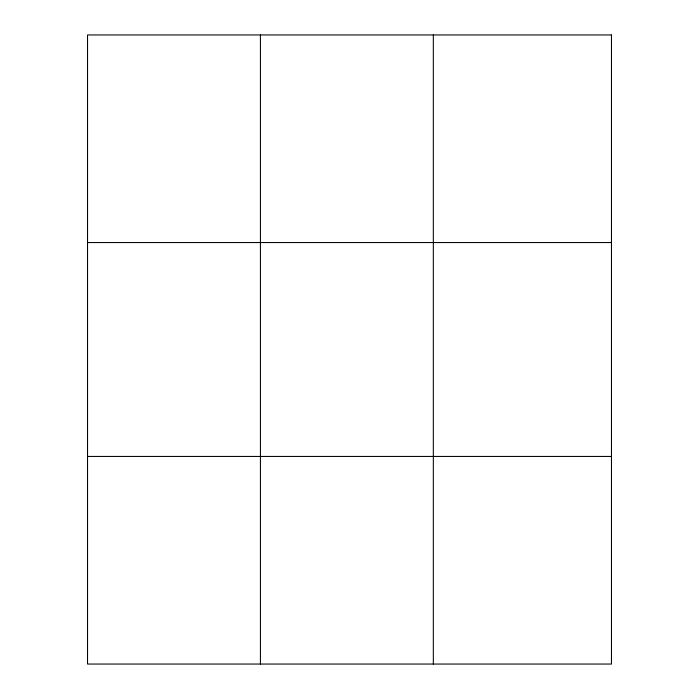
<?xml version="1.0" encoding="UTF-8"?>
<svg xmlns="http://www.w3.org/2000/svg" width="699" height="699" viewBox="0 0 699 699"><rect width="100%" height="100%" fill="white"/><g stroke="black" fill="none" stroke-linecap="round" stroke-linejoin="round"><path stroke-width="1.05" d="M260.43 34.95L260.43 664.05M433.328 34.95L433.328 664.05M87.532 242.553L611.468 242.553M87.532 456.447L611.468 456.447M611.468 34.95L611.468 664.05L87.532 664.05L87.532 34.95L611.468 34.95"/></g></svg>
